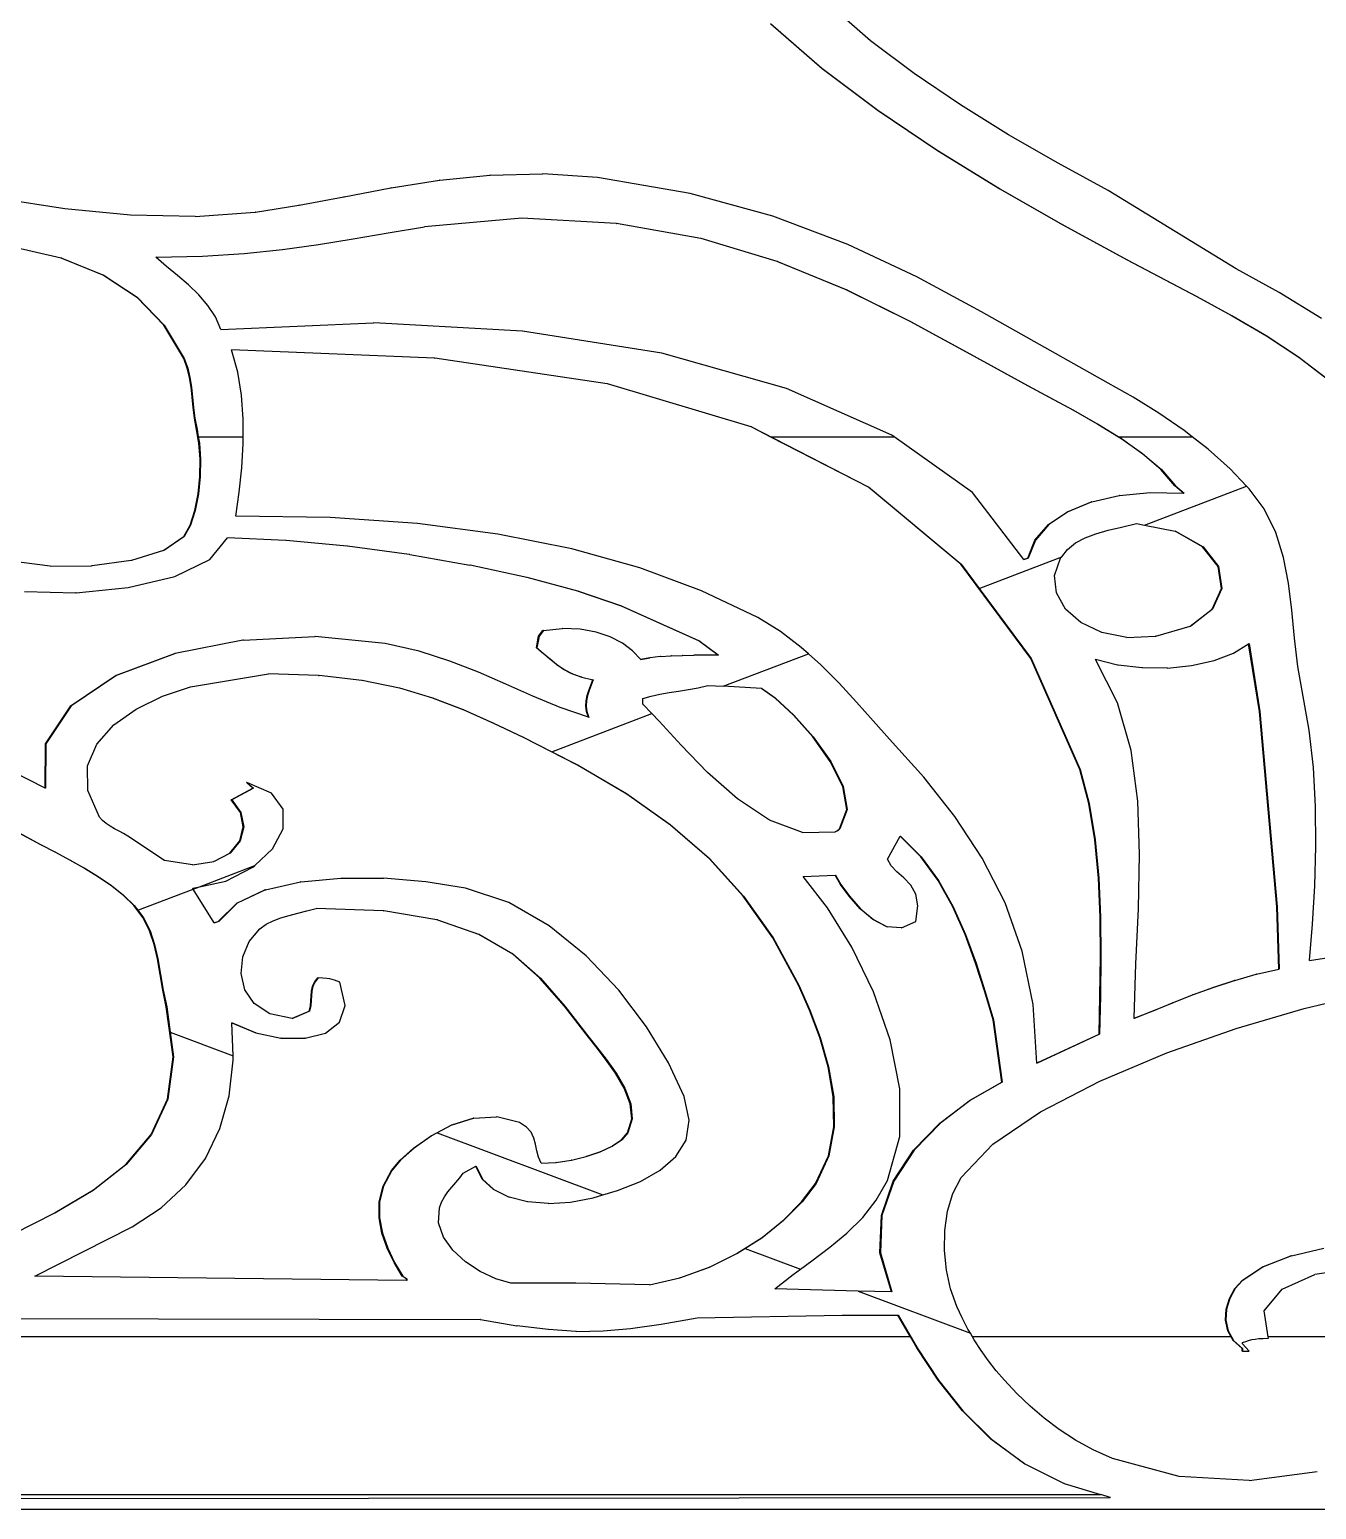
# Model space of a CAD drawing. Header units: inches. Extents: x 1397 to 20304, y -27267 to -746.
# Drawn here: x 13938.09 to 13952.83, y -23749.69 to -23732.72 of the extents above; entities that cross this region are included whole.
import ezdxf

# ---------------------------------------------------------------- set-up
doc = ezdxf.new("R2010")
doc.units = ezdxf.units.IN
doc.header["$LTSCALE"] = 17
doc.header["$MEASUREMENT"] = 0
doc.layers.add('25 BOT BAR', color=12, linetype='Continuous', lineweight=25)

# ---------------------------------------------------------------- blocks, each defined once
blk = doc.blocks.new('A$C99292ed1')
for p, q in [((31.264, 21.046), (30.805, 21.544)), ((30.704, 20.648), (30.116, 21.288)), ((30.121, 21.288), (30.709, 20.648)), ((31.762, 20.574), (31.264, 21.046)), ((31.345, 20.044), (30.704, 20.648)), ((30.709, 20.648), (30.704, 20.648)), ((30.709, 20.648), (31.35, 20.044)), ((32.292, 20.126), (31.762, 20.574)), ((32.027, 19.47), (31.345, 20.044)), ((31.35, 20.044), (31.345, 20.044)), ((31.35, 20.044), (32.032, 19.47)), ((32.844, 19.699), (32.292, 20.126)), ((33.411, 19.291), (32.844, 19.699)), ((32.739, 18.925), (32.027, 19.47)), ((32.032, 19.47), (32.027, 19.47)), ((32.032, 19.47), (32.744, 18.925)), ((33.987, 18.898), (33.411, 19.291)), ((25.771, 18.936), (26.323, 19.045)), ((26.327, 19.045), (26.323, 19.045)), ((26.327, 19.045), (26.901, 19.119)), ((26.906, 19.119), (26.901, 19.119)), ((26.906, 19.119), (27.503, 19.139)), ((27.503, 19.139), (27.504, 19.138)), ((27.508, 19.139), (27.504, 19.138)), ((28.135, 19.085), (27.508, 19.139)), ((29.197, 18.857), (28.135, 19.085)), ((25.234, 18.81), (25.766, 18.936)), ((25.771, 18.936), (25.766, 18.936)), ((30.145, 18.529), (29.197, 18.857)), ((33.469, 18.404), (32.739, 18.925)), ((32.744, 18.925), (32.739, 18.925)), ((32.744, 18.925), (33.474, 18.404)), ((35.45, 17.778), (33.987, 18.898)), ((22.031, 18.638), (21.295, 18.781)), ((24.217, 18.587), (24.712, 18.687)), ((24.717, 18.687), (24.712, 18.687)), ((24.717, 18.687), (25.23, 18.81)), ((25.234, 18.81), (25.23, 18.81)), ((22.786, 18.547), (22.031, 18.638)), ((23.526, 18.525), (22.786, 18.547)), ((23.526, 18.525), (24.212, 18.587)), ((24.217, 18.587), (24.212, 18.587)), ((27.267, 18.504), (26.151, 18.38)), ((28.348, 18.427), (27.267, 18.504)), ((31.002, 18.123), (30.145, 18.529)), ((25.737, 18.291), (26.151, 18.38)), ((28.348, 18.427), (28.352, 18.427)), ((29.318, 18.209), (28.352, 18.427)), ((34.205, 17.903), (33.469, 18.404)), ((33.474, 18.404), (33.469, 18.404)), ((33.474, 18.404), (34.21, 17.903)), ((24.938, 18.123), (25.337, 18.205)), ((25.337, 18.205), (25.737, 18.291)), ((29.323, 18.209), (29.318, 18.209)), ((30.192, 17.881), (29.323, 18.209)), ((21.991, 17.927), (21.424, 18.094)), ((23.609, 17.958), (24.087, 17.996)), ((24.087, 17.996), (24.526, 18.052)), ((24.526, 18.052), (24.938, 18.123)), ((31.792, 17.66), (31.002, 18.123)), ((22.47, 17.686), (21.991, 17.927)), ((21.996, 17.927), (21.991, 17.927)), ((21.996, 17.927), (22.475, 17.686)), ((23.076, 17.944), (23.609, 17.958)), ((23.198, 17.812), (23.076, 17.944)), ((23.324, 17.681), (23.198, 17.812)), ((30.985, 17.474), (30.192, 17.881)), ((30.196, 17.881), (30.192, 17.881)), ((30.196, 17.881), (30.99, 17.474)), ((34.997, 17.381), (34.205, 17.903)), ((34.21, 17.903), (34.205, 17.903)), ((34.21, 17.903), (35.002, 17.381)), ((22.86, 17.368), (22.47, 17.686)), ((22.475, 17.686), (22.47, 17.686)), ((22.475, 17.686), (22.864, 17.368)), ((23.448, 17.545), (23.324, 17.681)), ((32.536, 17.161), (31.792, 17.66)), ((35.946, 17.436), (35.45, 17.778)), ((23.566, 17.403), (23.448, 17.545)), ((31.717, 17.021), (30.985, 17.474)), ((30.99, 17.474), (30.985, 17.474)), ((30.99, 17.474), (31.721, 17.021)), ((23.166, 16.971), (22.86, 17.368)), ((22.864, 17.368), (22.86, 17.368)), ((22.864, 17.368), (23.171, 16.971)), ((23.671, 17.252), (23.566, 17.403)), ((35.402, 17.104), (34.997, 17.381)), ((35.002, 17.381), (34.997, 17.381)), ((35.002, 17.381), (35.406, 17.104)), ((36.429, 17.067), (35.946, 17.436)), ((23.757, 17.088), (23.671, 17.252)), ((33.26, 16.647), (32.536, 17.161)), ((23.394, 16.492), (23.166, 16.971)), ((23.171, 16.971), (23.166, 16.971)), ((23.171, 16.971), (23.398, 16.492)), ((23.82, 16.907), (23.757, 17.088)), ((23.82, 16.907), (25.567, 17.003)), ((25.567, 17.003), (25.569, 17.003)), ((25.571, 17.003), (25.569, 17.003)), ((27.274, 16.884), (25.571, 17.003)), ((32.404, 16.552), (31.717, 17.021)), ((31.721, 17.021), (31.717, 17.021)), ((31.721, 17.021), (32.409, 16.552)), ((35.795, 16.815), (35.402, 17.104)), ((35.406, 17.104), (35.402, 17.104)), ((35.406, 17.104), (35.8, 16.815)), ((28.87, 16.566), (27.274, 16.884)), ((36.165, 16.51), (35.795, 16.815)), ((35.8, 16.815), (35.795, 16.815)), ((35.8, 16.815), (36.17, 16.51)), ((33.987, 16.14), (33.26, 16.647)), ((23.435, 16.355), (23.394, 16.492)), ((23.398, 16.492), (23.394, 16.492)), ((23.398, 16.492), (23.44, 16.355)), ((26.268, 16.497), (23.943, 16.617)), ((24.015, 16.298), (23.943, 16.617)), ((26.268, 16.497), (26.273, 16.497)), ((28.245, 16.128), (26.273, 16.497)), ((30.3, 16.064), (28.87, 16.566)), ((33.064, 16.098), (32.404, 16.552)), ((32.409, 16.552), (32.404, 16.552)), ((32.409, 16.552), (33.069, 16.098)), ((36.499, 16.189), (36.165, 16.51)), ((36.17, 16.51), (36.165, 16.51)), ((36.17, 16.51), (36.504, 16.189)), ((23.462, 16.218), (23.435, 16.355)), ((23.44, 16.355), (23.435, 16.355)), ((23.44, 16.355), (23.466, 16.218)), ((24.058, 15.965), (24.015, 16.298)), ((23.478, 16.079), (23.462, 16.218)), ((23.466, 16.218), (23.462, 16.218)), ((23.466, 16.218), (23.483, 16.079)), ((28.25, 16.128), (28.245, 16.128)), ((29.895, 15.511), (28.25, 16.128)), ((34.272, 15.938), (33.987, 16.14)), ((23.49, 15.938), (23.478, 16.079)), ((23.483, 16.079), (23.478, 16.079)), ((23.483, 16.079), (23.494, 15.938)), ((24.077, 15.622), (24.058, 15.965)), ((31.507, 15.394), (30.3, 16.064)), ((33.315, 15.933), (33.064, 16.098)), ((33.069, 16.098), (33.064, 16.098)), ((33.069, 16.098), (33.319, 15.933)), ((23.501, 15.791), (23.49, 15.938)), ((23.494, 15.938), (23.49, 15.938)), ((23.494, 15.938), (23.506, 15.791)), ((23.517, 15.638), (23.501, 15.791)), ((23.506, 15.791), (23.501, 15.791)), ((23.506, 15.791), (23.522, 15.638)), ((33.585, 15.75), (33.315, 15.933)), ((33.319, 15.933), (33.315, 15.933)), ((33.319, 15.933), (33.59, 15.75)), ((34.565, 15.709), (34.272, 15.938)), ((23.542, 15.476), (23.517, 15.638)), ((23.522, 15.638), (23.517, 15.638)), ((23.522, 15.638), (23.547, 15.476)), ((24.076, 15.371), (24.077, 15.622)), ((33.863, 15.553), (33.585, 15.75)), ((33.59, 15.75), (33.585, 15.75)), ((33.59, 15.75), (33.867, 15.553)), ((34.855, 15.458), (34.565, 15.709)), ((23.569, 15.279), (23.542, 15.476)), ((23.547, 15.476), (23.542, 15.476)), ((23.547, 15.476), (23.561, 15.371)), ((31.238, 14.649), (29.895, 15.511)), ((29.899, 15.511), (29.895, 15.511)), ((29.899, 15.511), (30.118, 15.371)), ((34.132, 15.344), (33.863, 15.553)), ((33.867, 15.553), (33.863, 15.553)), ((33.867, 15.553), (34.103, 15.371)), ((34.946, 15.371), (34.855, 15.458)), ((23.561, 15.371), (23.574, 15.279)), ((23.561, 15.371), (24.076, 15.371)), ((23.581, 15.048), (23.569, 15.279)), ((23.574, 15.279), (23.569, 15.279)), ((23.574, 15.279), (23.586, 15.048)), ((24.059, 14.923), (24.076, 15.273)), ((24.076, 15.273), (24.076, 15.371)), ((30.118, 15.371), (31.534, 15.371)), ((30.118, 15.371), (31.243, 14.649)), ((31.534, 15.371), (31.507, 15.394)), ((32.433, 14.571), (31.534, 15.371)), ((34.103, 15.371), (34.137, 15.344)), ((34.103, 15.371), (34.946, 15.371)), ((34.379, 15.126), (34.132, 15.344)), ((34.137, 15.344), (34.132, 15.344)), ((34.137, 15.344), (34.384, 15.126)), ((35.132, 15.191), (34.946, 15.371)), ((34.59, 14.899), (34.379, 15.126)), ((34.384, 15.126), (34.379, 15.126)), ((34.384, 15.126), (34.595, 14.899)), ((35.385, 14.911), (35.132, 15.191)), ((23.578, 14.8), (23.581, 15.048)), ((23.586, 15.048), (23.581, 15.048)), ((23.586, 15.048), (23.583, 14.8)), ((23.558, 14.55), (23.578, 14.8)), ((23.583, 14.8), (23.563, 14.55)), ((23.583, 14.8), (23.578, 14.8)), ((24.03, 14.574), (24.059, 14.923)), ((34.751, 14.667), (34.59, 14.899)), ((34.595, 14.899), (34.59, 14.899)), ((34.595, 14.899), (34.755, 14.667)), ((35.572, 14.664), (35.385, 14.911)), ((31.243, 14.649), (31.238, 14.649)), ((32.298, 13.543), (31.238, 14.649)), ((31.243, 14.649), (32.303, 13.543)), ((34.403, 14.104), (35.572, 14.664)), ((34.85, 14.564), (34.751, 14.667)), ((34.755, 14.667), (34.751, 14.667)), ((34.755, 14.667), (34.855, 14.564)), ((35.602, 14.625), (35.572, 14.664)), ((35.772, 14.336), (35.602, 14.625)), ((23.522, 14.313), (23.558, 14.55)), ((23.563, 14.55), (23.527, 14.313)), ((23.563, 14.55), (23.558, 14.55)), ((23.993, 14.232), (24.03, 14.574)), ((33.019, 13.611), (32.433, 14.571)), ((33.519, 14.296), (33.793, 14.436)), ((33.798, 14.436), (33.524, 14.296)), ((33.798, 14.436), (33.793, 14.436)), ((33.798, 14.436), (34.112, 14.529)), ((34.116, 14.529), (34.112, 14.529)), ((34.116, 14.529), (34.467, 14.573)), ((34.467, 14.573), (34.85, 14.564)), ((34.855, 14.564), (34.85, 14.564)), ((23.467, 14.105), (23.522, 14.313)), ((23.527, 14.313), (23.472, 14.105)), ((23.527, 14.313), (23.522, 14.313)), ((33.301, 14.113), (33.519, 14.296)), ((33.524, 14.296), (33.306, 14.113)), ((33.524, 14.296), (33.519, 14.296)), ((35.908, 13.998), (35.772, 14.336)), ((23.394, 13.942), (23.467, 14.105)), ((23.472, 14.105), (23.398, 13.942)), ((23.472, 14.105), (23.467, 14.105)), ((25.072, 14.211), (23.993, 14.232)), ((26.071, 14.125), (25.072, 14.211)), ((26.993, 13.975), (26.071, 14.125)), ((33.146, 13.89), (33.301, 14.113)), ((33.306, 14.113), (33.151, 13.89)), ((33.306, 14.113), (33.301, 14.113)), ((34.14, 14.077), (34.309, 14.128)), ((34.309, 14.128), (34.403, 14.104)), ((34.403, 14.104), (34.753, 14.015)), ((23.162, 13.738), (23.394, 13.942)), ((23.398, 13.942), (23.167, 13.738)), ((23.398, 13.942), (23.394, 13.942)), ((23.692, 13.611), (23.894, 13.921)), ((24.563, 13.884), (23.894, 13.921)), ((27.841, 13.763), (26.993, 13.975)), ((33.612, 13.85), (33.721, 13.924)), ((33.721, 13.924), (33.846, 13.981)), ((33.846, 13.981), (33.985, 14.03)), ((33.985, 14.03), (34.14, 14.077)), ((35.068, 13.795), (34.753, 14.015)), ((34.753, 14.015), (34.758, 14.015)), ((34.758, 14.015), (35.073, 13.795)), ((35.996, 13.642), (35.908, 13.998)), ((24.567, 13.884), (24.563, 13.884)), ((25.267, 13.803), (24.567, 13.884)), ((25.272, 13.803), (25.267, 13.803)), ((25.979, 13.683), (25.272, 13.803)), ((28.618, 13.492), (27.841, 13.763)), ((33.064, 13.631), (33.146, 13.89)), ((33.151, 13.89), (33.069, 13.631)), ((33.151, 13.89), (33.146, 13.89)), ((33.453, 13.65), (33.518, 13.755)), ((33.518, 13.755), (33.612, 13.85)), ((35.245, 13.51), (35.068, 13.795)), ((35.073, 13.795), (35.068, 13.795)), ((35.073, 13.795), (35.25, 13.51)), ((21.865, 13.518), (21.418, 13.587)), ((22.792, 13.597), (22.344, 13.522)), ((22.796, 13.597), (22.792, 13.597)), ((23.162, 13.738), (22.796, 13.597)), ((23.167, 13.738), (23.162, 13.738)), ((23.291, 13.37), (23.692, 13.611)), ((25.983, 13.683), (25.979, 13.683)), ((25.983, 13.683), (26.672, 13.532)), ((32.508, 13.197), (33.453, 13.65)), ((33.019, 13.611), (33.064, 13.631)), ((33.02, 13.61), (33.019, 13.611)), ((33.069, 13.631), (33.02, 13.61)), ((33.069, 13.631), (33.064, 13.631)), ((33.371, 13.38), (33.441, 13.631)), ((33.441, 13.631), (33.453, 13.65)), ((36.052, 13.27), (35.996, 13.642)), ((21.865, 13.518), (22.339, 13.522)), ((22.344, 13.522), (22.339, 13.522)), ((26.677, 13.532), (26.672, 13.532)), ((27.324, 13.354), (26.677, 13.532)), ((29.326, 13.164), (28.618, 13.492)), ((32.303, 13.543), (32.298, 13.543)), ((33.098, 12.194), (32.298, 13.543)), ((32.303, 13.543), (32.508, 13.197)), ((35.25, 13.51), (35.245, 13.51)), ((35.282, 13.198), (35.245, 13.51)), ((35.25, 13.51), (35.287, 13.198)), ((22.758, 13.208), (23.291, 13.37)), ((27.329, 13.354), (27.324, 13.354)), ((27.909, 13.157), (27.329, 13.354)), ((33.393, 13.132), (33.371, 13.38)), ((36.089, 12.884), (36.052, 13.27)), ((21.571, 13.151), (22.158, 13.132)), ((22.162, 13.132), (22.158, 13.132)), ((22.162, 13.132), (22.758, 13.208)), ((27.914, 13.157), (27.909, 13.157)), ((28.403, 12.946), (27.909, 13.157)), ((27.914, 13.157), (28.407, 12.946)), ((29.97, 12.78), (29.326, 13.164)), ((32.508, 13.197), (33.102, 12.194)), ((33.497, 12.902), (33.393, 13.132)), ((35.176, 12.901), (35.282, 13.198)), ((35.287, 13.198), (35.181, 12.901)), ((35.287, 13.198), (35.282, 13.198)), ((29.295, 12.448), (28.403, 12.946)), ((28.407, 12.946), (28.403, 12.946)), ((28.407, 12.946), (29.3, 12.448)), ((33.673, 12.708), (33.497, 12.902)), ((34.926, 12.658), (35.176, 12.901)), ((35.181, 12.901), (34.931, 12.658)), ((35.181, 12.901), (35.176, 12.901)), ((30.23, 12.58), (29.97, 12.78)), ((36.119, 12.486), (36.089, 12.884)), ((27.46, 12.511), (27.51, 12.594)), ((27.515, 12.594), (27.465, 12.511)), ((27.515, 12.594), (27.51, 12.594)), ((27.515, 12.594), (27.729, 12.621)), ((27.729, 12.621), (27.733, 12.621)), ((27.734, 12.621), (27.733, 12.621)), ((27.936, 12.612), (27.734, 12.621)), ((28.118, 12.572), (27.936, 12.612)), ((28.28, 12.504), (28.118, 12.572)), ((30.47, 12.351), (30.23, 12.58)), ((33.911, 12.567), (33.673, 12.708)), ((34.2, 12.496), (33.911, 12.567)), ((34.532, 12.511), (34.926, 12.658)), ((34.931, 12.658), (34.926, 12.658)), ((24.073, 12.456), (23.297, 12.266)), ((24.078, 12.456), (24.073, 12.456)), ((24.078, 12.456), (24.896, 12.506)), ((24.896, 12.506), (24.897, 12.506)), ((24.9, 12.506), (24.897, 12.506)), ((25.704, 12.407), (24.9, 12.506)), ((26.091, 12.296), (25.704, 12.407)), ((27.435, 12.345), (27.46, 12.511)), ((27.465, 12.511), (27.44, 12.345)), ((27.465, 12.511), (27.46, 12.511)), ((28.42, 12.413), (28.28, 12.504)), ((28.537, 12.303), (28.42, 12.413)), ((29.3, 12.448), (29.295, 12.448)), ((29.518, 12.241), (29.295, 12.448)), ((29.3, 12.448), (29.523, 12.241)), ((34.2, 12.496), (34.528, 12.511)), ((34.532, 12.511), (34.528, 12.511)), ((35.422, 12.269), (35.594, 12.404)), ((35.594, 12.404), (35.599, 12.407)), ((35.718, 11.432), (35.594, 12.404)), ((35.599, 12.407), (35.723, 11.432)), ((36.158, 12.077), (36.119, 12.486)), ((22.615, 11.949), (23.292, 12.266)), ((23.297, 12.266), (22.619, 11.949)), ((23.297, 12.266), (23.292, 12.266)), ((26.444, 12.155), (26.091, 12.296)), ((27.512, 12.266), (27.435, 12.345)), ((27.44, 12.345), (27.435, 12.345)), ((27.44, 12.345), (27.517, 12.266)), ((27.586, 12.186), (27.512, 12.266)), ((27.517, 12.266), (27.512, 12.266)), ((27.517, 12.266), (27.591, 12.186)), ((28.63, 12.18), (28.537, 12.303)), ((28.852, 12.22), (28.74, 12.203)), ((28.857, 12.22), (28.852, 12.22)), ((28.857, 12.22), (28.976, 12.231)), ((28.981, 12.231), (28.976, 12.231)), ((28.981, 12.231), (29.106, 12.238)), ((29.11, 12.238), (29.106, 12.238)), ((29.11, 12.238), (29.24, 12.241)), ((29.245, 12.241), (29.24, 12.241)), ((29.378, 12.242), (29.245, 12.241)), ((29.378, 12.242), (29.38, 12.242)), ((29.383, 12.242), (29.38, 12.242)), ((29.518, 12.241), (29.383, 12.242)), ((29.523, 12.241), (29.518, 12.241)), ((29.575, 11.794), (30.551, 12.261)), ((30.551, 12.261), (30.47, 12.351)), ((30.693, 12.101), (30.551, 12.261)), ((35.199, 12.164), (35.422, 12.269)), ((26.772, 11.995), (26.444, 12.155)), ((27.664, 12.108), (27.586, 12.186)), ((27.591, 12.186), (27.586, 12.186)), ((27.591, 12.186), (27.668, 12.108)), ((27.668, 12.108), (27.664, 12.108)), ((27.747, 12.037), (27.664, 12.108)), ((27.668, 12.108), (27.752, 12.037)), ((28.63, 12.18), (28.735, 12.203)), ((28.631, 12.179), (28.63, 12.18)), ((28.735, 12.203), (28.631, 12.179)), ((28.74, 12.203), (28.735, 12.203)), ((30.902, 11.837), (30.693, 12.101)), ((33.102, 12.194), (33.098, 12.194)), ((33.66, 10.603), (33.098, 12.194)), ((33.102, 12.194), (33.664, 10.603)), ((33.838, 12.179), (33.839, 12.177)), ((34.094, 12.098), (33.839, 12.177)), ((34.092, 11.556), (33.839, 12.177)), ((34.099, 12.098), (34.094, 12.098)), ((34.373, 12.058), (34.099, 12.098)), ((34.378, 12.058), (34.373, 12.058)), ((34.659, 12.056), (34.378, 12.058)), ((34.664, 12.056), (34.659, 12.056)), ((34.664, 12.056), (34.942, 12.092)), ((34.942, 12.092), (35.199, 12.164)), ((36.29, 11.164), (36.158, 12.077)), ((22.101, 11.513), (22.615, 11.949)), ((22.619, 11.949), (22.105, 11.513)), ((22.619, 11.949), (22.615, 11.949)), ((23.473, 11.785), (24.365, 11.971)), ((24.94, 11.948), (24.365, 11.971)), ((24.94, 11.948), (24.945, 11.948)), ((25.435, 11.879), (24.945, 11.948)), ((25.44, 11.879), (25.435, 11.879)), ((25.865, 11.769), (25.44, 11.879)), ((27.085, 11.825), (26.772, 11.995)), ((27.752, 12.037), (27.747, 12.037)), ((27.842, 11.974), (27.747, 12.037)), ((27.752, 12.037), (27.847, 11.974)), ((27.952, 11.924), (27.842, 11.974)), ((27.847, 11.974), (27.842, 11.974)), ((27.847, 11.974), (27.956, 11.924)), ((27.956, 11.924), (27.952, 11.924)), ((27.956, 11.924), (28.08, 11.888)), ((28.058, 11.811), (28.08, 11.888)), ((28.085, 11.888), (28.063, 11.811)), ((28.085, 11.888), (28.08, 11.888)), ((23.152, 11.652), (23.473, 11.785)), ((25.87, 11.769), (25.865, 11.769)), ((26.247, 11.626), (25.87, 11.769)), ((27.393, 11.654), (27.085, 11.825)), ((28.017, 11.662), (28.036, 11.736)), ((28.041, 11.736), (28.022, 11.662)), ((28.036, 11.736), (28.058, 11.811)), ((28.041, 11.736), (28.036, 11.736)), ((28.063, 11.811), (28.041, 11.736)), ((28.063, 11.811), (28.058, 11.811)), ((28.954, 11.704), (29.064, 11.725)), ((29.064, 11.725), (29.176, 11.747)), ((29.176, 11.747), (29.288, 11.773)), ((29.288, 11.773), (29.398, 11.805)), ((29.398, 11.805), (29.575, 11.794)), ((30.014, 11.764), (29.575, 11.794)), ((30.171, 11.624), (30.014, 11.764)), ((30.014, 11.764), (30.019, 11.764)), ((30.019, 11.764), (30.176, 11.624)), ((31.101, 11.566), (30.902, 11.837)), ((21.807, 10.336), (19.852, 11.577)), ((22.851, 11.469), (23.152, 11.652)), ((26.599, 11.456), (26.247, 11.626)), ((26.252, 11.626), (26.247, 11.626)), ((26.252, 11.626), (26.604, 11.456)), ((27.707, 11.492), (27.393, 11.654)), ((28, 11.511), (28.004, 11.587)), ((28.004, 11.587), (28.017, 11.662)), ((28.009, 11.587), (28.004, 11.587)), ((28.009, 11.587), (28.005, 11.511)), ((28.022, 11.662), (28.009, 11.587)), ((28.022, 11.662), (28.017, 11.662)), ((28.655, 11.619), (28.748, 11.654)), ((28.655, 11.536), (28.655, 11.619)), ((28.758, 11.403), (28.655, 11.536)), ((28.748, 11.654), (28.849, 11.682)), ((28.849, 11.682), (28.954, 11.704)), ((30.379, 11.381), (30.171, 11.624)), ((30.176, 11.624), (30.171, 11.624)), ((30.176, 11.624), (30.384, 11.381)), ((31.293, 11.298), (31.101, 11.566)), ((34.247, 10.874), (34.092, 11.556)), ((21.811, 10.971), (22.101, 11.513)), ((22.105, 11.513), (21.816, 10.971)), ((22.105, 11.513), (22.101, 11.513)), ((22.592, 11.24), (22.851, 11.469)), ((26.94, 11.265), (26.599, 11.456)), ((26.604, 11.456), (26.599, 11.456)), ((26.604, 11.456), (26.945, 11.265)), ((27.613, 10.855), (28.758, 11.403)), ((28.03, 11.352), (27.707, 11.492)), ((28.005, 11.511), (28, 11.511)), ((28.008, 11.432), (28, 11.511)), ((28.005, 11.511), (28.013, 11.432)), ((28.03, 11.352), (28.008, 11.432)), ((28.013, 11.432), (28.008, 11.432)), ((28.013, 11.432), (28.035, 11.349)), ((28.841, 11.297), (28.758, 11.403)), ((30.602, 11.069), (30.379, 11.381)), ((30.384, 11.381), (30.379, 11.381)), ((30.384, 11.381), (30.606, 11.069)), ((35.916, 8.633), (35.718, 11.432)), ((35.718, 11.432), (35.723, 11.432)), ((35.723, 11.432), (35.921, 8.633)), ((22.398, 10.967), (22.592, 11.24)), ((27.287, 11.059), (26.94, 11.265)), ((26.945, 11.265), (26.94, 11.265)), ((26.945, 11.265), (27.291, 11.059)), ((28.035, 11.349), (28.03, 11.352)), ((29.092, 10.952), (28.841, 11.297)), ((31.482, 11.038), (31.293, 11.298)), ((27.907, 10.666), (27.287, 11.059)), ((27.291, 11.059), (27.287, 11.059)), ((27.291, 11.059), (27.613, 10.855)), ((30.802, 10.718), (30.602, 11.069)), ((30.606, 11.069), (30.602, 11.069)), ((30.606, 11.069), (30.807, 10.718)), ((31.872, 10.494), (31.482, 11.038)), ((36.336, 10.63), (36.29, 11.164)), ((21.807, 10.336), (21.811, 10.971)), ((21.816, 10.971), (21.811, 10.333)), ((21.816, 10.971), (21.811, 10.971)), ((22.291, 10.654), (22.398, 10.967)), ((29.395, 10.561), (29.092, 10.952)), ((34.324, 10.147), (34.247, 10.874)), ((27.613, 10.855), (27.912, 10.666)), ((30.944, 10.36), (30.802, 10.718)), ((30.807, 10.718), (30.802, 10.718)), ((30.807, 10.718), (30.949, 10.36)), ((22.294, 10.303), (22.291, 10.654)), ((28.466, 10.254), (27.907, 10.666)), ((27.912, 10.666), (27.907, 10.666)), ((27.912, 10.666), (28.471, 10.254)), ((29.737, 10.183), (29.395, 10.561)), ((33.664, 10.603), (33.66, 10.603)), ((33.763, 10.114), (33.66, 10.603)), ((33.664, 10.603), (33.768, 10.114)), ((36.359, 10.071), (36.336, 10.63)), ((24.113, 10.416), (24.122, 10.411)), ((24.187, 10.333), (24.113, 10.416)), ((24.117, 10.416), (24.113, 10.416)), ((24.401, 10.265), (24.117, 10.416)), ((24.117, 10.416), (24.122, 10.411)), ((24.122, 10.411), (24.192, 10.333)), ((30.991, 10.028), (30.944, 10.36)), ((30.949, 10.36), (30.944, 10.36)), ((30.949, 10.36), (30.996, 10.028)), ((32.229, 9.93), (31.872, 10.494)), ((21.811, 10.333), (21.807, 10.336)), ((22.431, 9.918), (22.294, 10.303)), ((23.939, 10.167), (24.187, 10.333)), ((24.192, 10.333), (23.944, 10.167)), ((24.192, 10.333), (24.187, 10.333)), ((24.534, 10.032), (24.401, 10.265)), ((28.968, 9.811), (28.466, 10.254)), ((28.471, 10.254), (28.466, 10.254)), ((28.471, 10.254), (28.972, 9.811)), ((30.104, 9.876), (29.737, 10.183)), ((24.045, 9.986), (23.939, 10.167)), ((23.944, 10.167), (23.939, 10.167)), ((23.944, 10.167), (24.05, 9.986)), ((24.532, 9.753), (24.534, 10.032)), ((30.907, 9.752), (30.991, 10.028)), ((30.996, 10.028), (30.912, 9.752)), ((30.996, 10.028), (30.991, 10.028)), ((33.833, 9.592), (33.763, 10.114)), ((33.768, 10.114), (33.763, 10.114)), ((33.768, 10.114), (33.838, 9.592)), ((34.345, 9.387), (34.324, 10.147)), ((36.364, 9.5), (36.359, 10.071)), ((22.464, 9.869), (22.431, 9.918)), ((22.505, 9.827), (22.464, 9.869)), ((24.077, 9.782), (24.045, 9.986)), ((24.05, 9.986), (24.045, 9.986)), ((24.05, 9.986), (24.082, 9.782)), ((30.483, 9.699), (30.104, 9.876)), ((32.543, 9.333), (32.229, 9.93)), ((21.757, 9.524), (21.453, 9.73)), ((21.458, 9.73), (21.762, 9.524)), ((22.552, 9.788), (22.505, 9.827)), ((22.602, 9.753), (22.552, 9.788)), ((22.654, 9.719), (22.602, 9.753)), ((22.706, 9.685), (22.654, 9.719)), ((22.754, 9.649), (22.706, 9.685)), ((24.036, 9.579), (24.077, 9.782)), ((24.082, 9.782), (24.041, 9.579)), ((24.082, 9.782), (24.077, 9.782)), ((24.411, 9.465), (24.532, 9.753)), ((29.413, 9.326), (28.968, 9.811)), ((28.972, 9.811), (28.968, 9.811)), ((28.972, 9.811), (29.418, 9.326)), ((30.483, 9.699), (30.858, 9.711)), ((30.858, 9.711), (30.873, 9.72)), ((30.862, 9.711), (30.858, 9.711)), ((30.878, 9.72), (30.862, 9.711)), ((30.873, 9.72), (30.882, 9.725)), ((30.878, 9.72), (30.873, 9.72)), ((30.887, 9.725), (30.878, 9.72)), ((30.882, 9.725), (30.89, 9.732)), ((30.887, 9.725), (30.882, 9.725)), ((30.895, 9.732), (30.887, 9.725)), ((30.89, 9.732), (30.896, 9.739)), ((30.895, 9.732), (30.89, 9.732)), ((30.901, 9.739), (30.895, 9.732)), ((30.896, 9.739), (30.907, 9.752)), ((30.901, 9.739), (30.896, 9.739)), ((30.912, 9.752), (30.901, 9.739)), ((30.912, 9.752), (30.907, 9.752)), ((21.762, 9.524), (21.757, 9.524)), ((21.921, 9.416), (21.757, 9.524)), ((21.762, 9.524), (21.925, 9.416)), ((23.175, 9.296), (22.754, 9.649)), ((23.923, 9.404), (24.036, 9.579)), ((24.041, 9.579), (23.928, 9.404)), ((24.041, 9.579), (24.036, 9.579)), ((31.457, 9.317), (31.604, 9.645)), ((31.604, 9.645), (31.606, 9.649)), ((31.838, 9.352), (31.604, 9.645)), ((31.606, 9.649), (31.843, 9.352)), ((33.874, 9.046), (33.833, 9.592)), ((33.838, 9.592), (33.833, 9.592)), ((33.838, 9.592), (33.879, 9.046)), ((36.352, 8.933), (36.364, 9.5)), ((22.088, 9.303), (21.921, 9.416)), ((21.925, 9.416), (21.921, 9.416)), ((21.925, 9.416), (22.093, 9.303)), ((23.74, 9.282), (23.923, 9.404)), ((23.928, 9.404), (23.745, 9.282)), ((23.928, 9.404), (23.923, 9.404)), ((24.208, 9.225), (24.411, 9.465)), ((32.038, 9.011), (31.838, 9.352)), ((31.838, 9.352), (31.843, 9.352)), ((31.843, 9.352), (32.042, 9.011)), ((32.804, 8.693), (32.543, 9.333)), ((34.332, 8.606), (34.345, 9.387)), ((22.254, 9.186), (22.088, 9.303)), ((22.093, 9.303), (22.088, 9.303)), ((22.093, 9.303), (22.259, 9.186)), ((22.415, 9.063), (22.254, 9.186)), ((22.259, 9.186), (22.254, 9.186)), ((22.259, 9.186), (22.419, 9.063)), ((23.494, 9.237), (23.175, 9.296)), ((23.494, 9.237), (23.74, 9.282)), ((23.575, 8.923), (24.208, 9.225)), ((23.745, 9.282), (23.74, 9.282)), ((23.878, 9.003), (24.188, 9.202)), ((24.188, 9.202), (24.208, 9.225)), ((29.804, 8.789), (29.413, 9.326)), ((29.418, 9.326), (29.413, 9.326)), ((29.418, 9.326), (29.809, 8.789)), ((31.498, 9.221), (31.457, 9.317)), ((31.566, 9.136), (31.498, 9.221)), ((22.566, 8.934), (22.415, 9.063)), ((22.419, 9.063), (22.415, 9.063)), ((22.419, 9.063), (22.571, 8.934)), ((23.575, 8.923), (23.878, 9.003)), ((24.33, 8.876), (24.732, 8.992)), ((24.736, 8.992), (24.732, 8.992)), ((24.736, 8.992), (25.193, 9.046)), ((25.193, 9.046), (25.685, 9.045)), ((26.169, 8.994), (25.685, 9.045)), ((26.622, 8.902), (26.169, 8.994)), ((30.49, 9.068), (30.858, 9.089)), ((30.769, 8.62), (30.49, 9.068)), ((30.919, 8.956), (30.858, 9.089)), ((30.858, 9.089), (30.862, 9.089)), ((30.862, 9.089), (30.924, 8.956)), ((31.646, 9.049), (31.566, 9.136)), ((31.723, 8.946), (31.646, 9.049)), ((32.205, 8.636), (32.038, 9.011)), ((32.042, 9.011), (32.038, 9.011)), ((32.042, 9.011), (32.21, 8.636)), ((33.879, 9.046), (33.874, 9.046)), ((33.893, 8.484), (33.874, 9.046)), ((33.879, 9.046), (33.898, 8.484)), ((22.571, 8.934), (22.566, 8.934)), ((22.704, 8.797), (22.566, 8.934)), ((22.571, 8.934), (22.708, 8.797)), ((22.869, 8.585), (23.504, 8.889)), ((23.498, 8.902), (23.575, 8.923)), ((23.504, 8.889), (23.498, 8.902)), ((23.504, 8.889), (23.575, 8.923)), ((23.745, 8.406), (23.504, 8.889)), ((24.002, 8.689), (24.325, 8.876)), ((24.33, 8.876), (24.006, 8.689)), ((24.33, 8.876), (24.325, 8.876)), ((27.118, 8.695), (26.622, 8.902)), ((31.017, 8.786), (30.919, 8.956)), ((30.924, 8.956), (30.919, 8.956)), ((30.924, 8.956), (31.022, 8.786)), ((31.781, 8.817), (31.723, 8.946)), ((36.327, 8.384), (36.352, 8.933)), ((22.823, 8.653), (22.704, 8.797)), ((22.708, 8.797), (22.704, 8.797)), ((22.708, 8.797), (22.828, 8.653)), ((22.929, 8.478), (22.823, 8.653)), ((22.828, 8.653), (22.823, 8.653)), ((22.828, 8.653), (22.869, 8.585)), ((23.79, 8.425), (24.002, 8.689)), ((24.006, 8.689), (23.795, 8.425)), ((24.006, 8.689), (24.002, 8.689)), ((27.582, 8.361), (27.118, 8.695)), ((30.145, 8.188), (29.804, 8.789)), ((29.809, 8.789), (29.804, 8.789)), ((29.809, 8.789), (30.149, 8.188)), ((31.143, 8.607), (31.017, 8.786)), ((31.022, 8.786), (31.017, 8.786)), ((31.022, 8.786), (31.148, 8.607)), ((31.805, 8.647), (31.781, 8.817)), ((33.002, 7.998), (32.804, 8.693)), ((22.869, 8.585), (22.934, 8.478)), ((24.507, 8.476), (24.602, 8.511)), ((24.602, 8.511), (24.703, 8.543)), ((24.703, 8.543), (24.806, 8.576)), ((24.806, 8.576), (24.91, 8.612)), ((25.682, 8.576), (24.91, 8.612)), ((25.682, 8.576), (25.687, 8.576)), ((26.295, 8.449), (25.687, 8.576)), ((31.047, 8.058), (30.769, 8.62)), ((31.29, 8.452), (31.143, 8.607)), ((31.148, 8.607), (31.143, 8.607)), ((31.148, 8.607), (31.295, 8.452)), ((31.78, 8.425), (31.805, 8.647)), ((32.346, 8.239), (32.205, 8.636)), ((32.21, 8.636), (32.205, 8.636)), ((32.21, 8.636), (32.351, 8.239)), ((33.898, 8.484), (33.893, 8.484)), ((33.897, 7.918), (33.893, 8.484)), ((33.898, 8.484), (33.901, 7.918)), ((34.304, 7.818), (34.332, 8.606)), ((35.941, 7.741), (35.916, 8.633)), ((35.921, 8.633), (35.916, 8.633)), ((35.921, 8.633), (35.946, 7.741)), ((22.934, 8.478), (22.929, 8.478)), ((23.004, 8.292), (22.929, 8.478)), ((22.934, 8.478), (23.009, 8.292)), ((23.745, 8.406), (23.79, 8.425)), ((23.795, 8.425), (23.745, 8.404)), ((23.745, 8.404), (23.745, 8.406)), ((23.795, 8.425), (23.79, 8.425)), ((24.143, 8.138), (24.266, 8.321)), ((24.266, 8.321), (24.337, 8.384)), ((24.337, 8.384), (24.418, 8.434)), ((24.418, 8.434), (24.507, 8.476)), ((26.777, 8.24), (26.295, 8.449)), ((26.3, 8.449), (26.295, 8.449)), ((26.3, 8.449), (26.782, 8.24)), ((28.006, 7.931), (27.582, 8.361)), ((31.45, 8.35), (31.29, 8.452)), ((31.295, 8.452), (31.29, 8.452)), ((31.295, 8.452), (31.455, 8.35)), ((31.455, 8.35), (31.45, 8.35)), ((31.614, 8.331), (31.455, 8.35)), ((31.619, 8.331), (31.614, 8.331)), ((31.619, 8.331), (31.78, 8.425)), ((36.293, 7.866), (36.327, 8.384)), ((23.009, 8.292), (23.004, 8.292)), ((23.056, 8.095), (23.004, 8.292)), ((23.009, 8.292), (23.061, 8.095)), ((27.16, 7.959), (26.777, 8.24)), ((26.782, 8.24), (26.777, 8.24)), ((26.782, 8.24), (27.165, 7.959)), ((30.436, 7.513), (30.145, 8.188)), ((30.149, 8.188), (30.145, 8.188)), ((30.149, 8.188), (30.441, 7.513)), ((32.467, 7.829), (32.346, 8.239)), ((32.351, 8.239), (32.346, 8.239)), ((32.351, 8.239), (32.472, 7.829)), ((23.093, 7.888), (23.056, 8.095)), ((23.061, 8.095), (23.056, 8.095)), ((23.061, 8.095), (23.098, 7.888)), ((24.07, 7.916), (24.143, 8.138)), ((31.296, 7.417), (31.047, 8.058)), ((33.127, 7.235), (33.002, 7.998)), ((23.154, 7.44), (23.093, 7.888)), ((23.098, 7.888), (23.093, 7.888)), ((23.098, 7.888), (23.159, 7.44)), ((24.052, 7.678), (24.07, 7.916)), ((27.476, 7.613), (27.16, 7.959)), ((27.165, 7.959), (27.16, 7.959)), ((27.165, 7.959), (27.48, 7.613)), ((28.38, 7.439), (28.006, 7.931)), ((32.572, 7.417), (32.467, 7.829)), ((32.472, 7.829), (32.467, 7.829)), ((32.472, 7.829), (32.577, 7.417)), ((33.891, 7.356), (33.897, 7.918)), ((33.901, 7.918), (33.896, 7.356)), ((33.901, 7.918), (33.897, 7.918)), ((34.284, 7.038), (34.304, 7.818)), ((36.293, 7.866), (36.734, 7.95)), ((24.094, 7.447), (24.052, 7.678)), ((35.436, 7.58), (35.682, 7.668)), ((35.686, 7.668), (35.682, 7.668)), ((35.686, 7.668), (35.941, 7.741)), ((35.946, 7.741), (35.941, 7.741)), ((24.859, 7.428), (24.87, 7.492)), ((24.875, 7.492), (24.863, 7.428)), ((24.87, 7.492), (24.892, 7.555)), ((24.875, 7.492), (24.87, 7.492)), ((24.897, 7.555), (24.875, 7.492)), ((24.892, 7.555), (24.931, 7.616)), ((24.897, 7.555), (24.892, 7.555)), ((24.936, 7.616), (24.897, 7.555)), ((24.936, 7.616), (24.931, 7.616)), ((24.989, 7.614), (24.936, 7.616)), ((25.032, 7.609), (24.989, 7.614)), ((25.067, 7.603), (25.032, 7.609)), ((25.096, 7.594), (25.067, 7.603)), ((25.123, 7.583), (25.096, 7.594)), ((25.152, 7.57), (25.123, 7.583)), ((25.184, 7.554), (25.152, 7.57)), ((25.243, 7.222), (25.184, 7.554)), ((27.755, 7.213), (27.476, 7.613)), ((27.48, 7.613), (27.476, 7.613)), ((27.48, 7.613), (27.76, 7.213)), ((30.562, 7.155), (30.436, 7.513)), ((30.441, 7.513), (30.436, 7.513)), ((30.441, 7.513), (30.567, 7.155)), ((34.953, 7.372), (35.189, 7.48)), ((35.194, 7.48), (34.958, 7.372)), ((35.189, 7.48), (35.431, 7.58)), ((35.194, 7.48), (35.189, 7.48)), ((35.436, 7.58), (35.194, 7.48)), ((35.436, 7.58), (35.431, 7.58)), ((23.195, 7.202), (23.154, 7.44)), ((23.159, 7.44), (23.154, 7.44)), ((23.159, 7.44), (23.2, 7.202)), ((24.202, 7.248), (24.094, 7.447)), ((24.851, 7.29), (24.854, 7.36)), ((24.854, 7.36), (24.859, 7.428)), ((24.859, 7.36), (24.854, 7.36)), ((24.859, 7.36), (24.856, 7.29)), ((24.863, 7.428), (24.859, 7.428)), ((24.863, 7.428), (24.859, 7.36)), ((28.697, 6.917), (28.38, 7.439)), ((31.488, 6.728), (31.296, 7.417)), ((32.668, 7.015), (32.572, 7.417)), ((32.577, 7.417), (32.572, 7.417)), ((32.577, 7.417), (32.672, 7.015)), ((33.883, 6.808), (33.891, 7.356)), ((33.896, 7.356), (33.888, 6.808)), ((33.896, 7.356), (33.891, 7.356)), ((34.724, 7.26), (34.953, 7.372)), ((34.958, 7.372), (34.729, 7.26)), ((34.958, 7.372), (34.953, 7.372)), ((36.23, 7.178), (36.938, 7.388)), ((23.272, 6.483), (23.195, 7.202)), ((23.2, 7.202), (23.195, 7.202)), ((23.2, 7.202), (23.239, 6.836)), ((24.381, 7.103), (24.202, 7.248)), ((24.635, 7.036), (24.832, 7.139)), ((24.837, 7.139), (24.638, 7.036)), ((24.832, 7.139), (24.846, 7.217)), ((24.837, 7.139), (24.832, 7.139)), ((24.85, 7.217), (24.837, 7.139)), ((24.846, 7.217), (24.851, 7.29)), ((24.85, 7.217), (24.846, 7.217)), ((24.856, 7.29), (24.85, 7.217)), ((24.856, 7.29), (24.851, 7.29)), ((25.179, 6.981), (25.243, 7.222)), ((28.031, 6.766), (27.755, 7.213)), ((27.76, 7.213), (27.755, 7.213)), ((27.76, 7.213), (28.035, 6.766)), ((30.681, 6.761), (30.562, 7.155)), ((30.567, 7.155), (30.562, 7.155)), ((30.567, 7.155), (30.686, 6.761)), ((33.168, 6.395), (33.127, 7.235)), ((34.284, 7.038), (34.5, 7.146)), ((34.505, 7.146), (34.284, 7.036)), ((34.5, 7.146), (34.724, 7.26)), ((34.505, 7.146), (34.5, 7.146)), ((34.729, 7.26), (34.505, 7.146)), ((34.729, 7.26), (34.724, 7.26)), ((35.452, 6.891), (36.23, 7.178)), ((23.944, 6.973), (24.222, 6.829)), ((23.944, 6.971), (23.944, 6.973)), ((24.217, 6.829), (23.944, 6.971)), ((23.959, 6.497), (23.944, 6.971)), ((24.635, 7.036), (24.381, 7.103)), ((24.638, 7.036), (24.635, 7.036)), ((25.017, 6.825), (25.179, 6.981)), ((32.767, 6.123), (32.668, 7.015)), ((32.672, 7.015), (32.668, 7.015)), ((32.672, 7.015), (32.772, 6.123)), ((34.284, 7.036), (34.284, 7.038)), ((23.239, 6.836), (23.959, 6.497)), ((23.239, 6.836), (23.277, 6.483)), ((24.222, 6.829), (24.217, 6.829)), ((24.222, 6.829), (24.507, 6.753)), ((24.786, 6.751), (25.017, 6.825)), ((28.949, 6.398), (28.697, 6.917)), ((33.168, 6.395), (33.883, 6.808)), ((33.888, 6.808), (33.168, 6.393)), ((33.888, 6.808), (33.883, 6.808)), ((34.656, 6.54), (35.452, 6.891)), ((24.511, 6.753), (24.507, 6.753)), ((24.511, 6.753), (24.781, 6.751)), ((24.786, 6.751), (24.781, 6.751)), ((28.118, 6.628), (28.031, 6.766)), ((28.035, 6.766), (28.031, 6.766)), ((28.035, 6.766), (28.123, 6.628)), ((28.228, 6.452), (28.118, 6.628)), ((28.123, 6.628), (28.118, 6.628)), ((28.123, 6.628), (28.233, 6.452)), ((30.778, 6.343), (30.681, 6.761)), ((30.686, 6.761), (30.681, 6.761)), ((30.686, 6.761), (30.782, 6.343)), ((31.598, 6.026), (31.488, 6.728)), ((23.208, 5.88), (23.272, 6.483)), ((23.277, 6.483), (23.213, 5.88)), ((23.277, 6.483), (23.272, 6.483)), ((23.961, 6.435), (23.959, 6.497)), ((28.342, 6.251), (28.228, 6.452)), ((28.233, 6.452), (28.228, 6.452)), ((28.233, 6.452), (28.347, 6.251)), ((33.891, 6.138), (34.656, 6.54)), ((23.915, 5.928), (23.961, 6.435)), ((29.126, 5.916), (28.949, 6.398)), ((30.836, 5.912), (30.778, 6.343)), ((30.782, 6.343), (30.778, 6.343)), ((30.782, 6.343), (30.841, 5.912)), ((33.168, 6.393), (33.168, 6.395)), ((28.442, 6.034), (28.342, 6.251)), ((28.347, 6.251), (28.342, 6.251)), ((28.347, 6.251), (28.447, 6.034)), ((32.404, 5.864), (32.767, 6.123)), ((32.772, 6.123), (32.409, 5.864)), ((32.772, 6.123), (32.767, 6.123)), ((33.21, 5.698), (33.891, 6.138)), ((28.51, 5.812), (28.442, 6.034)), ((28.447, 6.034), (28.442, 6.034)), ((28.447, 6.034), (28.515, 5.812)), ((31.597, 5.343), (31.598, 6.026)), ((23.021, 5.373), (23.208, 5.88)), ((23.213, 5.88), (23.026, 5.373)), ((23.213, 5.88), (23.208, 5.88)), ((23.808, 5.457), (23.915, 5.928)), ((28.528, 5.596), (28.51, 5.812)), ((28.515, 5.812), (28.51, 5.812)), ((28.515, 5.812), (28.532, 5.596)), ((29.185, 5.578), (29.126, 5.916)), ((30.842, 5.482), (30.836, 5.912)), ((30.841, 5.912), (30.836, 5.912)), ((30.841, 5.912), (30.847, 5.482)), ((32.058, 5.536), (32.404, 5.864)), ((32.409, 5.864), (32.063, 5.536)), ((32.409, 5.864), (32.404, 5.864)), ((26.46, 5.505), (26.713, 5.605)), ((26.718, 5.605), (26.464, 5.505)), ((26.718, 5.605), (26.713, 5.605)), ((26.718, 5.605), (26.976, 5.627)), ((26.976, 5.627), (26.977, 5.626)), ((26.981, 5.627), (26.976, 5.627)), ((27.242, 5.542), (26.981, 5.627)), ((32.663, 5.232), (33.21, 5.698)), ((23.642, 5.029), (23.808, 5.457)), ((26.228, 5.354), (26.46, 5.505)), ((26.464, 5.505), (26.298, 5.397)), ((26.464, 5.505), (26.46, 5.505)), ((27.323, 5.479), (27.242, 5.542)), ((27.375, 5.405), (27.323, 5.479)), ((28.477, 5.397), (28.528, 5.596)), ((28.532, 5.596), (28.482, 5.397)), ((28.532, 5.596), (28.528, 5.596)), ((29.149, 5.293), (29.185, 5.578)), ((30.78, 5.064), (30.842, 5.482)), ((30.847, 5.482), (30.784, 5.064)), ((30.847, 5.482), (30.842, 5.482)), ((31.757, 5.146), (32.058, 5.536)), ((32.063, 5.536), (31.761, 5.146)), ((32.063, 5.536), (32.058, 5.536)), ((22.731, 4.944), (23.021, 5.373)), ((23.026, 5.373), (22.736, 4.944)), ((23.026, 5.373), (23.021, 5.373)), ((26.028, 5.177), (26.228, 5.354)), ((26.232, 5.354), (26.033, 5.177)), ((26.232, 5.354), (26.228, 5.354)), ((26.298, 5.397), (26.232, 5.354)), ((26.298, 5.397), (28.195, 4.505)), ((27.407, 5.321), (27.375, 5.405)), ((27.426, 5.232), (27.407, 5.321)), ((28.302, 5.204), (28.409, 5.296)), ((28.414, 5.296), (28.307, 5.204)), ((28.409, 5.296), (28.477, 5.397)), ((28.414, 5.296), (28.409, 5.296)), ((28.482, 5.397), (28.414, 5.296)), ((28.482, 5.397), (28.477, 5.397)), ((29.034, 5.055), (29.149, 5.293)), ((31.457, 4.713), (31.597, 5.343)), ((25.873, 5.003), (26.028, 5.177)), ((26.033, 5.177), (25.878, 5.003)), ((26.033, 5.177), (26.028, 5.177)), ((27.44, 5.14), (27.426, 5.232)), ((27.459, 5.049), (27.44, 5.14)), ((28.005, 5.057), (28.164, 5.123)), ((28.169, 5.123), (28.01, 5.057)), ((28.164, 5.123), (28.302, 5.204)), ((28.169, 5.123), (28.164, 5.123)), ((28.307, 5.204), (28.169, 5.123)), ((28.307, 5.204), (28.302, 5.204)), ((31.524, 4.701), (31.757, 5.146)), ((31.761, 5.146), (31.529, 4.701)), ((31.761, 5.146), (31.757, 5.146)), ((32.301, 4.754), (32.663, 5.232)), ((22.357, 4.575), (22.731, 4.944)), ((22.736, 4.944), (22.362, 4.575)), ((22.736, 4.944), (22.731, 4.944)), ((23.417, 4.649), (23.642, 5.029)), ((25.774, 4.858), (25.873, 5.003)), ((25.878, 5.003), (25.779, 4.858)), ((25.878, 5.003), (25.873, 5.003)), ((26.742, 4.918), (26.746, 4.92)), ((26.746, 4.92), (26.818, 4.733)), ((27.49, 4.962), (27.459, 5.049)), ((27.49, 4.962), (27.656, 4.973)), ((27.661, 4.973), (27.656, 4.973)), ((27.661, 4.973), (27.833, 5.006)), ((27.837, 5.006), (27.833, 5.006)), ((27.837, 5.006), (28.005, 5.057)), ((28.01, 5.057), (28.005, 5.057)), ((28.854, 4.859), (29.034, 5.055)), ((30.634, 4.671), (30.78, 5.064)), ((30.784, 5.064), (30.639, 4.671)), ((30.784, 5.064), (30.78, 5.064)), ((25.678, 4.632), (25.774, 4.858)), ((25.779, 4.858), (25.683, 4.632)), ((25.779, 4.858), (25.774, 4.858)), ((26.556, 4.749), (26.597, 4.817)), ((26.597, 4.817), (26.742, 4.918)), ((26.813, 4.733), (26.742, 4.918)), ((28.626, 4.698), (28.854, 4.859)), ((32.207, 4.528), (32.301, 4.754)), ((23.137, 4.32), (23.417, 4.649)), ((25.633, 4.405), (25.678, 4.632)), ((25.683, 4.632), (25.638, 4.405)), ((25.683, 4.632), (25.678, 4.632)), ((26.422, 4.551), (26.466, 4.618)), ((26.466, 4.618), (26.512, 4.684)), ((26.512, 4.684), (26.556, 4.749)), ((26.943, 4.584), (26.813, 4.733)), ((26.818, 4.733), (26.813, 4.733)), ((26.818, 4.733), (26.947, 4.584)), ((27.119, 4.476), (26.943, 4.584)), ((26.947, 4.584), (26.943, 4.584)), ((26.947, 4.584), (27.124, 4.476)), ((28.365, 4.569), (28.626, 4.698)), ((30.473, 4.405), (30.634, 4.671)), ((30.639, 4.671), (30.478, 4.405)), ((30.639, 4.671), (30.634, 4.671)), ((31.329, 4.43), (31.457, 4.713)), ((31.387, 4.209), (31.524, 4.701)), ((31.529, 4.701), (31.392, 4.209)), ((31.529, 4.701), (31.524, 4.701)), ((21.918, 4.248), (22.357, 4.575)), ((22.362, 4.575), (21.923, 4.248)), ((22.362, 4.575), (22.357, 4.575)), ((26.349, 4.403), (26.382, 4.479)), ((26.382, 4.479), (26.422, 4.551)), ((27.124, 4.476), (27.119, 4.476)), ((27.331, 4.409), (27.124, 4.476)), ((27.827, 4.402), (28.085, 4.464)), ((28.085, 4.464), (28.195, 4.505)), ((28.195, 4.505), (28.365, 4.569)), ((31.173, 4.182), (31.329, 4.43)), ((32.145, 4.272), (32.207, 4.528)), ((21.435, 3.946), (21.918, 4.248)), ((21.923, 4.248), (21.439, 3.946)), ((21.923, 4.248), (21.918, 4.248)), ((22.803, 4.049), (23.137, 4.32)), ((25.632, 4.179), (25.633, 4.405)), ((25.638, 4.405), (25.633, 4.405)), ((25.638, 4.405), (25.636, 4.179)), ((26.315, 4.106), (26.324, 4.319)), ((26.324, 4.319), (26.349, 4.403)), ((27.336, 4.409), (27.331, 4.409)), ((27.57, 4.384), (27.336, 4.409)), ((27.572, 4.384), (27.57, 4.384)), ((27.574, 4.384), (27.572, 4.384)), ((27.574, 4.384), (27.827, 4.402)), ((30.265, 4.142), (30.473, 4.405)), ((30.478, 4.405), (30.27, 4.142)), ((30.478, 4.405), (30.473, 4.405)), ((32.113, 3.997), (32.145, 4.272)), ((25.665, 3.958), (25.632, 4.179)), ((25.636, 4.179), (25.632, 4.179)), ((25.636, 4.179), (25.67, 3.958)), ((26.372, 3.902), (26.315, 4.106)), ((30.016, 3.892), (30.265, 4.142)), ((30.27, 4.142), (30.021, 3.892)), ((30.27, 4.142), (30.265, 4.142)), ((30.993, 3.96), (31.173, 4.182)), ((31.371, 3.678), (31.387, 4.209)), ((31.392, 4.209), (31.376, 3.678)), ((31.392, 4.209), (31.387, 4.209)), ((21.687, 3.344), (22.803, 4.049)), ((22.797, 4.049), (22.795, 4.047)), ((25.726, 3.744), (25.665, 3.958)), ((25.67, 3.958), (25.665, 3.958)), ((25.67, 3.958), (25.731, 3.744)), ((26.479, 3.713), (26.372, 3.902)), ((30.796, 3.756), (30.993, 3.96)), ((32.109, 3.712), (32.113, 3.997)), ((25.807, 3.538), (25.726, 3.744)), ((25.731, 3.744), (25.726, 3.744)), ((25.731, 3.744), (25.811, 3.538)), ((29.731, 3.666), (30.016, 3.892)), ((29.826, 3.738), (29.736, 3.666)), ((30.021, 3.892), (29.826, 3.738)), ((29.826, 3.738), (30.46, 3.44)), ((30.021, 3.892), (30.016, 3.892)), ((30.589, 3.56), (30.796, 3.756)), ((36.084, 3.632), (36.458, 3.742)), ((26.624, 3.546), (26.479, 3.713)), ((29.417, 3.472), (29.731, 3.666)), ((29.736, 3.666), (29.422, 3.472)), ((29.736, 3.666), (29.731, 3.666)), ((31.502, 3.116), (31.371, 3.678)), ((31.376, 3.678), (31.371, 3.678)), ((31.376, 3.678), (31.507, 3.116)), ((32.132, 3.429), (32.109, 3.712)), ((35.757, 3.476), (36.079, 3.632)), ((36.084, 3.632), (35.762, 3.476)), ((36.084, 3.632), (36.079, 3.632)), ((25.898, 3.344), (25.807, 3.538)), ((25.811, 3.538), (25.807, 3.538)), ((25.811, 3.538), (25.903, 3.344)), ((26.792, 3.407), (26.624, 3.546)), ((26.97, 3.303), (26.792, 3.407)), ((29.08, 3.32), (29.417, 3.472)), ((29.422, 3.472), (29.085, 3.32)), ((29.422, 3.472), (29.417, 3.472)), ((30.378, 3.364), (30.46, 3.44)), ((30.46, 3.44), (30.589, 3.56)), ((32.18, 3.158), (32.132, 3.429)), ((35.519, 3.282), (35.757, 3.476)), ((35.762, 3.476), (35.524, 3.282)), ((35.762, 3.476), (35.757, 3.476)), ((36.82, 3.452), (36.355, 3.368)), ((25.948, 3.282), (21.687, 3.344)), ((25.948, 3.303), (25.898, 3.344)), ((25.903, 3.344), (25.898, 3.344)), ((25.903, 3.344), (25.952, 3.303)), ((25.948, 3.282), (25.948, 3.303)), ((25.952, 3.303), (25.948, 3.303)), ((25.952, 3.282), (25.948, 3.282)), ((25.952, 3.303), (25.952, 3.282)), ((27.143, 3.241), (26.97, 3.303)), ((27.887, 3.241), (27.143, 3.241)), ((28.73, 3.22), (27.887, 3.241)), ((28.73, 3.22), (29.08, 3.32)), ((29.085, 3.32), (29.08, 3.32)), ((30.168, 3.158), (30.378, 3.364)), ((35.437, 3.164), (35.519, 3.282)), ((35.524, 3.282), (35.442, 3.164)), ((35.524, 3.282), (35.519, 3.282)), ((35.978, 3.156), (36.355, 3.368)), ((31.122, 3.128), (30.168, 3.158)), ((31.122, 3.128), (32.408, 2.523)), ((31.502, 3.116), (31.122, 3.128)), ((31.507, 3.116), (31.502, 3.116)), ((32.251, 2.909), (32.18, 3.158)), ((35.375, 3.023), (35.437, 3.164)), ((35.442, 3.164), (35.38, 3.023)), ((35.442, 3.164), (35.437, 3.164)), ((35.772, 2.843), (35.978, 3.156)), ((32.312, 2.745), (32.251, 2.909)), ((35.338, 2.868), (35.375, 3.023)), ((35.38, 3.023), (35.343, 2.868)), ((35.38, 3.023), (35.375, 3.023)), ((16.133, 2.743), (26.791, 2.722)), ((26.796, 2.722), (26.791, 2.722)), ((26.796, 2.722), (27.211, 2.632)), ((28.865, 2.655), (29.275, 2.743)), ((29.275, 2.743), (30.937, 2.784)), ((30.937, 2.784), (31.577, 2.784)), ((31.577, 2.784), (31.581, 2.784)), ((31.721, 2.472), (31.577, 2.784)), ((31.581, 2.784), (31.799, 2.315)), ((32.379, 2.584), (32.312, 2.745)), ((35.33, 2.709), (35.338, 2.868)), ((35.343, 2.868), (35.335, 2.709)), ((35.343, 2.868), (35.338, 2.868)), ((35.819, 2.472), (35.772, 2.843)), ((27.216, 2.632), (27.211, 2.632)), ((27.569, 2.576), (27.216, 2.632)), ((27.574, 2.576), (27.569, 2.576)), ((27.888, 2.551), (27.574, 2.576)), ((27.892, 2.551), (27.888, 2.551)), ((27.893, 2.551), (27.892, 2.551)), ((27.893, 2.551), (28.198, 2.558)), ((28.198, 2.558), (28.514, 2.593)), ((28.514, 2.593), (28.865, 2.655)), ((32.408, 2.523), (32.379, 2.584)), ((35.335, 2.709), (35.33, 2.709)), ((35.355, 2.557), (35.33, 2.709)), ((35.335, 2.709), (35.36, 2.557)), ((35.36, 2.557), (35.355, 2.557)), ((35.393, 2.472), (35.355, 2.557)), ((35.36, 2.557), (35.398, 2.472)), ((31.721, 2.472), (15.246, 2.472)), ((31.795, 2.315), (31.721, 2.472)), ((32.432, 2.472), (32.408, 2.523)), ((35.393, 2.472), (32.432, 2.472)), ((32.452, 2.428), (32.432, 2.472)), ((32.531, 2.275), (32.452, 2.428)), ((35.398, 2.472), (35.393, 2.472)), ((35.417, 2.419), (35.393, 2.472)), ((35.398, 2.472), (35.422, 2.419)), ((35.422, 2.419), (35.417, 2.419)), ((35.519, 2.307), (35.417, 2.419)), ((35.422, 2.419), (35.524, 2.307)), ((35.524, 2.39), (35.561, 2.407)), ((35.524, 2.37), (35.524, 2.39)), ((35.561, 2.407), (35.595, 2.421)), ((35.595, 2.421), (35.631, 2.432)), ((35.631, 2.432), (35.669, 2.441)), ((35.669, 2.441), (35.712, 2.447)), ((35.712, 2.447), (35.762, 2.451)), ((35.762, 2.451), (35.822, 2.452)), ((37.557, 2.472), (35.819, 2.472)), ((35.822, 2.452), (35.819, 2.472)), ((31.799, 2.315), (31.795, 2.315)), ((32.038, 1.852), (31.795, 2.315)), ((31.799, 2.315), (32.043, 1.852)), ((32.615, 2.128), (32.531, 2.275)), ((35.524, 2.307), (35.519, 2.307)), ((35.519, 2.266), (35.519, 2.307)), ((35.524, 2.266), (35.519, 2.266)), ((35.599, 2.266), (35.524, 2.37)), ((35.524, 2.307), (35.524, 2.266)), ((35.524, 2.266), (35.599, 2.266)), ((32.703, 1.986), (32.615, 2.128)), ((32.796, 1.851), (32.703, 1.986)), ((32.043, 1.852), (32.038, 1.852)), ((32.317, 1.41), (32.038, 1.852)), ((32.043, 1.852), (32.322, 1.41)), ((32.94, 1.661), (32.796, 1.851)), ((33.091, 1.479), (32.94, 1.661)), ((32.322, 1.41), (32.317, 1.41)), ((32.643, 1.006), (32.317, 1.41)), ((32.322, 1.41), (32.648, 1.006)), ((33.252, 1.306), (33.091, 1.479)), ((33.425, 1.144), (33.252, 1.306)), ((33.612, 0.993), (33.425, 1.144)), ((32.648, 1.006), (32.643, 1.006)), ((33.026, 0.655), (32.643, 1.006)), ((32.648, 1.006), (33.031, 0.655)), ((33.815, 0.855), (33.612, 0.993)), ((34.036, 0.731), (33.815, 0.855)), ((34.797, 0.473), (34.036, 0.731)), ((33.031, 0.655), (33.026, 0.655)), ((33.477, 0.371), (33.026, 0.655)), ((33.031, 0.655), (33.482, 0.371)), ((35.602, 0.415), (36.379, 0.545)), ((33.482, 0.371), (33.477, 0.371)), ((33.482, 0.371), (33.897, 0.213)), ((35.602, 0.415), (34.797, 0.473)), ((15.761, 0.15), (34.007, 0.171)), ((15.823, 0.213), (33.897, 0.213)), ((33.897, 0.213), (33.902, 0.213)), ((34.007, 0.171), (33.902, 0.213)), ((34.012, 0.171), (34.007, 0.171)), ((36.749, 0), (4.93, 0))]:
    blk.add_line(p, q)
at = {"layer": '25 BOT BAR'}
blk.add_line((148.015, 0), (0.015, 0), dxfattribs=at)

msp = doc.modelspace()

# ---------------------------------------------------------------- block references
at = {"layer": '25 BOT BAR', "yscale": 0.8}
msp.add_blockref('A$C99292ed1', (13916.461, -23749.687), dxfattribs=at)

doc.saveas('drawing.dxf')
